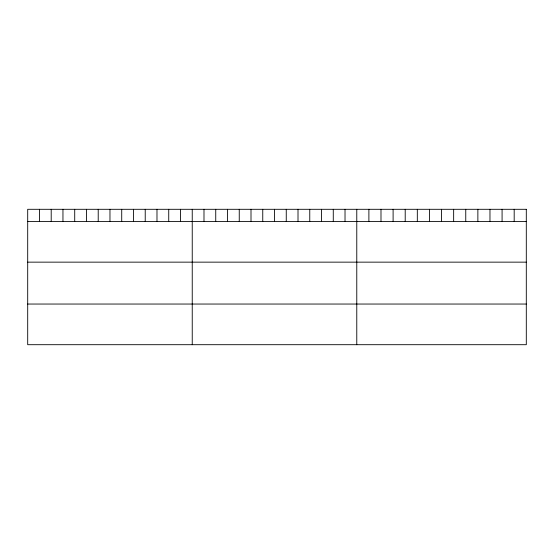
<?xml version="1.0" encoding="UTF-8"?>
<svg xmlns="http://www.w3.org/2000/svg" width="554" height="554" viewBox="0 0 554 554"><rect width="100%" height="100%" fill="white"/><g stroke="black" fill="none" stroke-linecap="round" stroke-linejoin="round"><path stroke-width="0.83" d="M27.7 221.489L526.3 221.489M27.7 262.146L526.3 262.146M27.7 304.042L526.3 304.042M514.188 209.301L514.188 221.489M502.083 209.301L502.083 221.489M489.971 209.301L489.971 221.489M477.867 209.301L477.867 221.489M465.755 209.301L465.755 221.489M453.65 209.301L453.65 221.489M441.538 209.301L441.538 221.489M429.426 209.301L429.426 221.489M417.321 209.301L417.321 221.489M405.209 209.301L405.209 221.489M393.105 209.301L393.105 221.489M380.993 209.301L380.993 221.489M368.888 209.301L368.888 221.489M356.776 209.301L356.776 344.699M345.024 209.301L345.024 221.489M333.273 209.301L333.273 221.489M321.521 209.301L321.521 221.489M309.762 209.301L309.762 221.489M298.01 209.301L298.01 221.489M286.259 209.301L286.259 221.489M274.507 209.301L274.507 221.489M262.755 209.301L262.755 221.489M251.004 209.301L251.004 221.489M239.252 209.301L239.252 221.489M227.493 209.301L227.493 221.489M215.741 209.301L215.741 221.489M203.99 209.301L203.99 221.489M192.238 209.301L192.238 344.699M180.486 209.301L180.486 221.489M168.735 209.301L168.735 221.489M156.983 209.301L156.983 221.489M145.224 209.301L145.224 221.489M133.472 209.301L133.472 221.489M121.721 209.301L121.721 221.489M109.969 209.301L109.969 221.489M98.217 209.301L98.217 221.489M86.466 209.301L86.466 221.489M74.714 209.301L74.714 221.489M62.955 209.301L62.955 221.489M51.203 209.301L51.203 221.489M39.452 209.301L39.452 221.489M526.3 209.301L27.7 209.301L27.7 344.699L526.3 344.699L526.3 209.301"/></g></svg>
